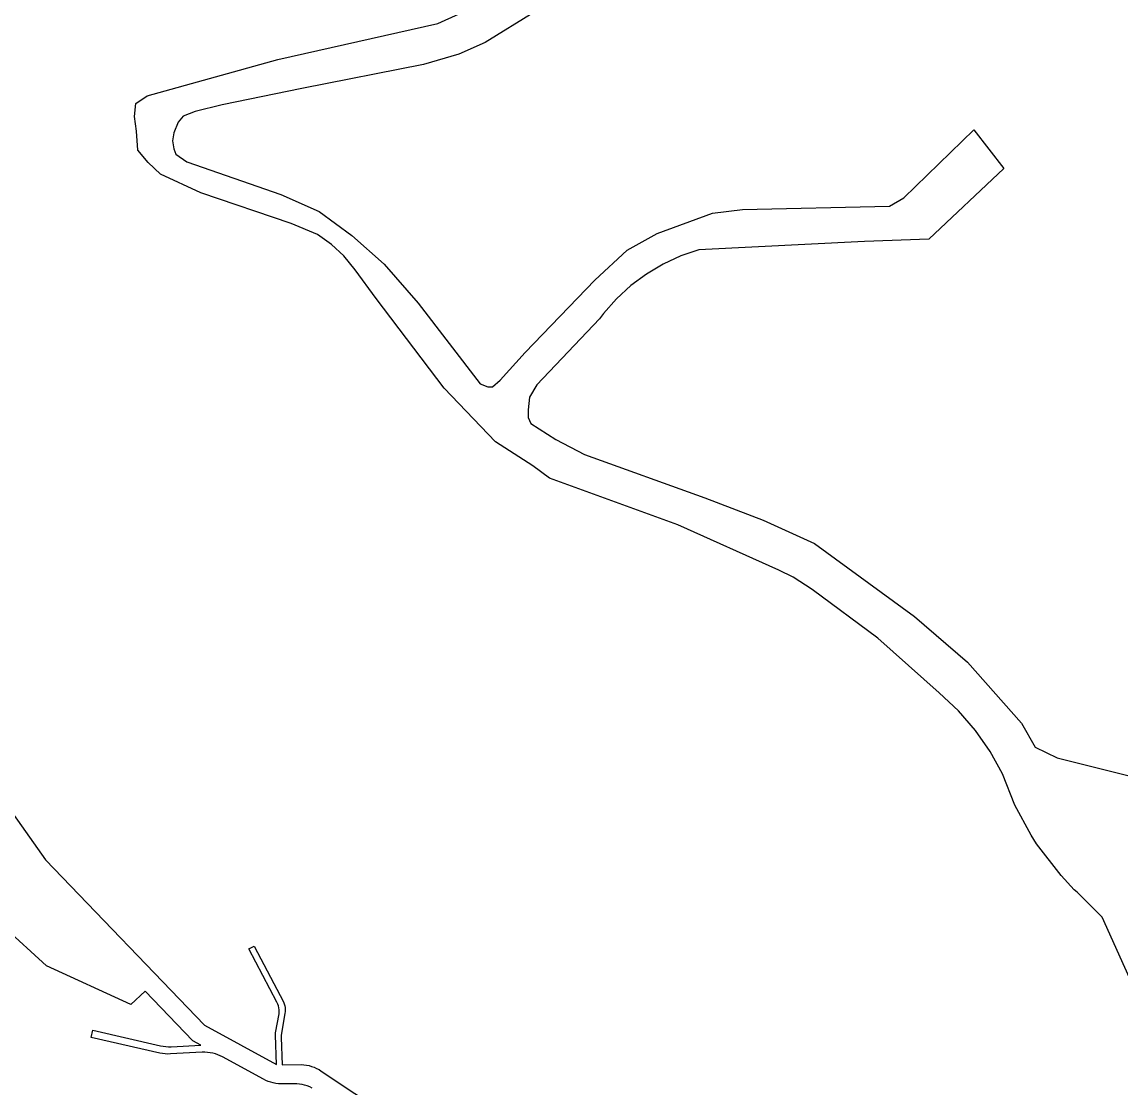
# Model space of a CAD drawing. Header units: millimetres. Extents: x 617751 to 636088, y 68402 to 77988.
# Drawn here: x 623205.3 to 623491.7, y 69872.8 to 70150.4 of the extents above; entities that cross this region are included whole.
import ezdxf

# ---------------------------------------------------------------- set-up
doc = ezdxf.new("R2010")
doc.units = ezdxf.units.MM
doc.header["$LTSCALE"] = 3
doc.header["$MEASUREMENT"] = 0
doc.layers.add('ALINHAMENTO PREDIAL', color=120, linetype='Continuous')

msp = doc.modelspace()

# ---------------------------------------------------------------- linework, layer by layer
at = {"layer": 'ALINHAMENTO PREDIAL'}
for points in [[(623504.25, 69877.94), (623486.55, 69917.31), (623479.99, 69923.75), (623479.27, 69924.38), (623475.86, 69928.1), (623469.4, 69936.35), (623468, 69938.6), (623463.82, 69946.45), (623460.54, 69954.57), (623457.33, 69960.42), (623453.51, 69965.91), (623449.14, 69970.97), (623444.13, 69975.67), (623428.1, 69989.89), (623411.02, 70002.59), (623406.08, 70005.78), (623402.37, 70007.66), (623376.05, 70019.43), (623342.65, 70031.6), (623338.26, 70034.81), (623328.57, 70041.08), (623315.23, 70054.98), (623297.51, 70078.33), (623292.03, 70085.86), (623289.11, 70089.5), (623285.9, 70092.44), (623282.27, 70094.99), (623275.34, 70097.87), (623251.85, 70105.86), (623241.32, 70110.77), (623238.17, 70113.79), (623235.49, 70117), (623235.08, 70121.9), (623234.63, 70125.79), (623234.92, 70129.15), (623237.85, 70131.17), (623271.93, 70140.59), (623313.59, 70150), (623332.15, 70158.47)], [(623504.25, 69877.94), (623486.55, 69917.31), (623479.99, 69923.75), (623479.27, 69924.38), (623475.86, 69928.1), (623469.4, 69936.35), (623468, 69938.6), (623463.82, 69946.45), (623460.54, 69954.57), (623457.33, 69960.42), (623453.51, 69965.91), (623449.14, 69970.97), (623444.13, 69975.67), (623428.1, 69989.89), (623411.02, 70002.59), (623406.08, 70005.78), (623402.37, 70007.66), (623376.05, 70019.43), (623342.65, 70031.6), (623338.26, 70034.81), (623328.57, 70041.08), (623315.23, 70054.98), (623297.51, 70078.33), (623292.03, 70085.86), (623289.11, 70089.5), (623285.9, 70092.44), (623282.27, 70094.99), (623275.34, 70097.87), (623251.85, 70105.86), (623241.32, 70110.77), (623238.17, 70113.79), (623235.49, 70117), (623235.08, 70121.9), (623234.63, 70125.79), (623234.92, 70129.15), (623237.85, 70131.17), (623271.93, 70140.59), (623313.59, 70150), (623332.15, 70158.47)], [(623504.25, 69877.94), (623486.55, 69917.31), (623479.99, 69923.75), (623479.27, 69924.38), (623475.86, 69928.1), (623469.4, 69936.35), (623468, 69938.6), (623463.82, 69946.45), (623460.54, 69954.57), (623457.33, 69960.42), (623453.51, 69965.91), (623449.14, 69970.97), (623444.13, 69975.67), (623428.1, 69989.89), (623411.02, 70002.59), (623406.08, 70005.78), (623402.37, 70007.66), (623376.05, 70019.43), (623342.65, 70031.6), (623338.26, 70034.81), (623328.57, 70041.08), (623315.23, 70054.98), (623297.51, 70078.33), (623292.03, 70085.86), (623289.11, 70089.5), (623285.9, 70092.44), (623282.27, 70094.99), (623275.34, 70097.87), (623251.85, 70105.86), (623241.32, 70110.77), (623238.17, 70113.79), (623235.49, 70117), (623235.08, 70121.9), (623234.63, 70125.79), (623234.92, 70129.15), (623237.85, 70131.17), (623271.93, 70140.59), (623313.59, 70150), (623332.15, 70158.47)], [(623504.25, 69877.94), (623486.55, 69917.31), (623479.99, 69923.75), (623479.27, 69924.38), (623475.86, 69928.1), (623469.4, 69936.35), (623468, 69938.6), (623463.82, 69946.45), (623460.54, 69954.57), (623457.33, 69960.42), (623453.51, 69965.91), (623449.14, 69970.97), (623444.13, 69975.67), (623428.1, 69989.89), (623411.02, 70002.59), (623406.08, 70005.78), (623402.37, 70007.66), (623376.05, 70019.43), (623342.65, 70031.6), (623338.26, 70034.81), (623328.57, 70041.08), (623315.23, 70054.98), (623297.51, 70078.33), (623292.03, 70085.86), (623289.11, 70089.5), (623285.9, 70092.44), (623282.27, 70094.99), (623275.34, 70097.87), (623251.85, 70105.86), (623241.32, 70110.77), (623238.17, 70113.79), (623235.49, 70117), (623235.08, 70121.9), (623234.63, 70125.79), (623234.92, 70129.15), (623237.85, 70131.17), (623271.93, 70140.59), (623313.59, 70150), (623332.15, 70158.47)], [(623504.25, 69877.94), (623486.55, 69917.31), (623479.99, 69923.75), (623479.27, 69924.38), (623475.86, 69928.1), (623469.4, 69936.35), (623468, 69938.6), (623463.82, 69946.45), (623460.54, 69954.57), (623457.33, 69960.42), (623453.51, 69965.91), (623449.14, 69970.97), (623444.13, 69975.67), (623428.1, 69989.89), (623411.02, 70002.59), (623406.08, 70005.78), (623402.37, 70007.66), (623376.05, 70019.43), (623342.65, 70031.6), (623338.26, 70034.81), (623328.57, 70041.08), (623315.23, 70054.98), (623297.51, 70078.33), (623292.03, 70085.86), (623289.11, 70089.5), (623285.9, 70092.44), (623282.27, 70094.99), (623275.34, 70097.87), (623251.85, 70105.86), (623241.32, 70110.77), (623238.17, 70113.79), (623235.49, 70117), (623235.08, 70121.9), (623234.63, 70125.79), (623234.92, 70129.15), (623237.85, 70131.17), (623271.93, 70140.59), (623313.59, 70150), (623332.15, 70158.47)], [(623504.25, 69877.94), (623486.55, 69917.31), (623479.99, 69923.75), (623479.27, 69924.38), (623475.86, 69928.1), (623469.4, 69936.35), (623468, 69938.6), (623463.82, 69946.45), (623460.54, 69954.57), (623457.33, 69960.42), (623453.51, 69965.91), (623449.14, 69970.97), (623444.13, 69975.67), (623428.1, 69989.89), (623411.02, 70002.59), (623406.08, 70005.78), (623402.37, 70007.66), (623376.05, 70019.43), (623342.65, 70031.6), (623338.26, 70034.81), (623328.57, 70041.08), (623315.23, 70054.98), (623297.51, 70078.33), (623292.03, 70085.86), (623289.11, 70089.5), (623285.9, 70092.44), (623282.27, 70094.99), (623275.34, 70097.87), (623251.85, 70105.86), (623241.32, 70110.77), (623238.17, 70113.79), (623235.49, 70117), (623235.08, 70121.9), (623234.63, 70125.79), (623234.92, 70129.15), (623237.85, 70131.17), (623271.93, 70140.59), (623313.59, 70150), (623332.15, 70158.47)], [(623504.25, 69877.94), (623486.55, 69917.31), (623479.99, 69923.75), (623479.27, 69924.38), (623475.86, 69928.1), (623469.4, 69936.35), (623468, 69938.6), (623463.82, 69946.45), (623460.54, 69954.57), (623457.33, 69960.42), (623453.51, 69965.91), (623449.14, 69970.97), (623444.13, 69975.67), (623428.1, 69989.89), (623411.02, 70002.59), (623406.08, 70005.78), (623402.37, 70007.66), (623376.05, 70019.43), (623342.65, 70031.6), (623338.26, 70034.81), (623328.57, 70041.08), (623315.23, 70054.98), (623297.51, 70078.33), (623292.03, 70085.86), (623289.11, 70089.5), (623285.9, 70092.44), (623282.27, 70094.99), (623275.34, 70097.87), (623251.85, 70105.86), (623241.32, 70110.77), (623238.17, 70113.79), (623235.49, 70117), (623235.08, 70121.9), (623234.63, 70125.79), (623234.92, 70129.15), (623237.85, 70131.17), (623271.93, 70140.59), (623313.59, 70150), (623332.15, 70158.47)], [(623504.25, 69877.94), (623486.55, 69917.31), (623479.99, 69923.75), (623479.27, 69924.38), (623475.86, 69928.1), (623469.4, 69936.35), (623468, 69938.6), (623463.82, 69946.45), (623460.54, 69954.57), (623457.33, 69960.42), (623453.51, 69965.91), (623449.14, 69970.97), (623444.13, 69975.67), (623428.1, 69989.89), (623411.02, 70002.59), (623406.08, 70005.78), (623402.37, 70007.66), (623376.05, 70019.43), (623342.65, 70031.6), (623338.26, 70034.81), (623328.57, 70041.08), (623315.23, 70054.98), (623297.51, 70078.33), (623292.03, 70085.86), (623289.11, 70089.5), (623285.9, 70092.44), (623282.27, 70094.99), (623275.34, 70097.87), (623251.85, 70105.86), (623241.32, 70110.77), (623238.17, 70113.79), (623235.49, 70117), (623235.08, 70121.9), (623234.63, 70125.79), (623234.92, 70129.15), (623237.85, 70131.17), (623271.93, 70140.59), (623313.59, 70150), (623332.15, 70158.47)], [(623338.83, 70153.05), (623325.9, 70145.02), (623319.02, 70141.99), (623309.8, 70139.29), (623278.18, 70133.06), (623257.41, 70128.78), (623250.38, 70127.05), (623247.22, 70125.83), (623245.94, 70124.27), (623244.79, 70121.49), (623244.48, 70119.39), (623244.79, 70117.36), (623245.32, 70115.98), (623248.2, 70113.96), (623272.67, 70105.46), (623282.65, 70100.98), (623291.2, 70094.81), (623299.59, 70087.27), (623308.43, 70077.12), (623324.61, 70056.14), (623326.55, 70055.37), (623327.8, 70055.4), (623329.76, 70057.08), (623336.34, 70064.34), (623354.48, 70083.14), (623362.89, 70090.95), (623370.63, 70095.3), (623385.05, 70100.62), (623392.87, 70101.58), (623431.12, 70102.42), (623434.85, 70104.62), (623453.15, 70122.25), (623460.91, 70112.24), (623441.36, 70093.8), (623424.69, 70093.24), (623381.5, 70091.02), (623376.83, 70089.44), (623372.22, 70087.33), (623367.88, 70084.74), (623363.81, 70081.71), (623360.09, 70078.29), (623356.73, 70074.47), (623355.67, 70073.06), (623339.35, 70055.85), (623337.47, 70052.69), (623337.06, 70049.39), (623337.12, 70047.36), (623337.8, 70045.83), (623344.27, 70041.67), (623351.78, 70037.79), (623383.07, 70026.46), (623398.24, 70020.62), (623411.63, 70014.61), (623437.66, 69995.55), (623451.49, 69983.72), (623465.51, 69967.82), (623469.06, 69961.55), (623474.83, 69958.81), (623500.83, 69952.23)], [(623338.83, 70153.05), (623325.9, 70145.02), (623319.02, 70141.99), (623309.8, 70139.29), (623278.18, 70133.06), (623257.41, 70128.78), (623250.38, 70127.05), (623247.22, 70125.83), (623245.94, 70124.27), (623244.79, 70121.49), (623244.48, 70119.39), (623244.79, 70117.36), (623245.32, 70115.98), (623248.2, 70113.96), (623272.67, 70105.46), (623282.65, 70100.98), (623291.2, 70094.81), (623299.59, 70087.27), (623308.43, 70077.12), (623324.61, 70056.14), (623326.55, 70055.37), (623327.8, 70055.4), (623329.76, 70057.08), (623336.34, 70064.34), (623354.48, 70083.14), (623362.89, 70090.95), (623370.63, 70095.3), (623385.05, 70100.62), (623392.87, 70101.58), (623431.12, 70102.42), (623434.85, 70104.62), (623453.15, 70122.25), (623460.91, 70112.24), (623441.36, 70093.8), (623424.69, 70093.24), (623381.5, 70091.02), (623376.83, 70089.44), (623372.22, 70087.33), (623367.88, 70084.74), (623363.81, 70081.71), (623360.09, 70078.29), (623356.73, 70074.47), (623355.67, 70073.06), (623339.35, 70055.85), (623337.47, 70052.69), (623337.06, 70049.39), (623337.12, 70047.36), (623337.8, 70045.83), (623344.27, 70041.67), (623351.78, 70037.79), (623383.07, 70026.46), (623398.24, 70020.62), (623411.63, 70014.61), (623437.66, 69995.55), (623451.49, 69983.72), (623465.51, 69967.82), (623469.06, 69961.55), (623474.83, 69958.81), (623500.83, 69952.23)], [(623338.83, 70153.05), (623325.9, 70145.02), (623319.02, 70141.99), (623309.8, 70139.29), (623278.18, 70133.06), (623257.41, 70128.78), (623250.38, 70127.05), (623247.22, 70125.83), (623245.94, 70124.27), (623244.79, 70121.49), (623244.48, 70119.39), (623244.79, 70117.36), (623245.32, 70115.98), (623248.2, 70113.96), (623272.67, 70105.46), (623282.65, 70100.98), (623291.2, 70094.81), (623299.59, 70087.27), (623308.43, 70077.12), (623324.61, 70056.14), (623326.55, 70055.37), (623327.8, 70055.4), (623329.76, 70057.08), (623336.34, 70064.34), (623354.48, 70083.14), (623362.89, 70090.95), (623370.63, 70095.3), (623385.05, 70100.62), (623392.87, 70101.58), (623431.12, 70102.42), (623434.85, 70104.62), (623453.15, 70122.25), (623460.91, 70112.24), (623441.36, 70093.8), (623424.69, 70093.24), (623381.5, 70091.02), (623376.83, 70089.44), (623372.22, 70087.33), (623367.88, 70084.74), (623363.81, 70081.71), (623360.09, 70078.29), (623356.73, 70074.47), (623355.67, 70073.06), (623339.35, 70055.85), (623337.47, 70052.69), (623337.06, 70049.39), (623337.12, 70047.36), (623337.8, 70045.83), (623344.27, 70041.67), (623351.78, 70037.79), (623383.07, 70026.46), (623398.24, 70020.62), (623411.63, 70014.61), (623437.66, 69995.55), (623451.49, 69983.72), (623465.51, 69967.82), (623469.06, 69961.55), (623474.83, 69958.81), (623500.83, 69952.23)], [(623338.83, 70153.05), (623325.9, 70145.02), (623319.02, 70141.99), (623309.8, 70139.29), (623278.18, 70133.06), (623257.41, 70128.78), (623250.38, 70127.05), (623247.22, 70125.83), (623245.94, 70124.27), (623244.79, 70121.49), (623244.48, 70119.39), (623244.79, 70117.36), (623245.32, 70115.98), (623248.2, 70113.96), (623272.67, 70105.46), (623282.65, 70100.98), (623291.2, 70094.81), (623299.59, 70087.27), (623308.43, 70077.12), (623324.61, 70056.14), (623326.55, 70055.37), (623327.8, 70055.4), (623329.76, 70057.08), (623336.34, 70064.34), (623354.48, 70083.14), (623362.89, 70090.95), (623370.63, 70095.3), (623385.05, 70100.62), (623392.87, 70101.58), (623431.12, 70102.42), (623434.85, 70104.62), (623453.15, 70122.25), (623460.91, 70112.24), (623441.36, 70093.8), (623424.69, 70093.24), (623381.5, 70091.02), (623376.83, 70089.44), (623372.22, 70087.33), (623367.88, 70084.74), (623363.81, 70081.71), (623360.09, 70078.29), (623356.73, 70074.47), (623355.67, 70073.06), (623339.35, 70055.85), (623337.47, 70052.69), (623337.06, 70049.39), (623337.12, 70047.36), (623337.8, 70045.83), (623344.27, 70041.67), (623351.78, 70037.79), (623383.07, 70026.46), (623398.24, 70020.62), (623411.63, 70014.61), (623437.66, 69995.55), (623451.49, 69983.72), (623465.51, 69967.82), (623469.06, 69961.55), (623474.83, 69958.81), (623500.83, 69952.23)], [(623338.83, 70153.05), (623325.9, 70145.02), (623319.02, 70141.99), (623309.8, 70139.29), (623278.18, 70133.06), (623257.41, 70128.78), (623250.38, 70127.05), (623247.22, 70125.83), (623245.94, 70124.27), (623244.79, 70121.49), (623244.48, 70119.39), (623244.79, 70117.36), (623245.32, 70115.98), (623248.2, 70113.96), (623272.67, 70105.46), (623282.65, 70100.98), (623291.2, 70094.81), (623299.59, 70087.27), (623308.43, 70077.12), (623324.61, 70056.14), (623326.55, 70055.37), (623327.8, 70055.4), (623329.76, 70057.08), (623336.34, 70064.34), (623354.48, 70083.14), (623362.89, 70090.95), (623370.63, 70095.3), (623385.05, 70100.62), (623392.87, 70101.58), (623431.12, 70102.42), (623434.85, 70104.62), (623453.15, 70122.25), (623460.91, 70112.24), (623441.36, 70093.8), (623424.69, 70093.24), (623381.5, 70091.02), (623376.83, 70089.44), (623372.22, 70087.33), (623367.88, 70084.74), (623363.81, 70081.71), (623360.09, 70078.29), (623356.73, 70074.47), (623355.67, 70073.06), (623339.35, 70055.85), (623337.47, 70052.69), (623337.06, 70049.39), (623337.12, 70047.36), (623337.8, 70045.83), (623344.27, 70041.67), (623351.78, 70037.79), (623383.07, 70026.46), (623398.24, 70020.62), (623411.63, 70014.61), (623437.66, 69995.55), (623451.49, 69983.72), (623465.51, 69967.82), (623469.06, 69961.55), (623474.83, 69958.81), (623500.83, 69952.23)], [(623338.83, 70153.05), (623325.9, 70145.02), (623319.02, 70141.99), (623309.8, 70139.29), (623278.18, 70133.06), (623257.41, 70128.78), (623250.38, 70127.05), (623247.22, 70125.83), (623245.94, 70124.27), (623244.79, 70121.49), (623244.48, 70119.39), (623244.79, 70117.36), (623245.32, 70115.98), (623248.2, 70113.96), (623272.67, 70105.46), (623282.65, 70100.98), (623291.2, 70094.81), (623299.59, 70087.27), (623308.43, 70077.12), (623324.61, 70056.14), (623326.55, 70055.37), (623327.8, 70055.4), (623329.76, 70057.08), (623336.34, 70064.34), (623354.48, 70083.14), (623362.89, 70090.95), (623370.63, 70095.3), (623385.05, 70100.62), (623392.87, 70101.58), (623431.12, 70102.42), (623434.85, 70104.62), (623453.15, 70122.25), (623460.91, 70112.24), (623441.36, 70093.8), (623424.69, 70093.24), (623381.5, 70091.02), (623376.83, 70089.44), (623372.22, 70087.33), (623367.88, 70084.74), (623363.81, 70081.71), (623360.09, 70078.29), (623356.73, 70074.47), (623355.67, 70073.06), (623339.35, 70055.85), (623337.47, 70052.69), (623337.06, 70049.39), (623337.12, 70047.36), (623337.8, 70045.83), (623344.27, 70041.67), (623351.78, 70037.79), (623383.07, 70026.46), (623398.24, 70020.62), (623411.63, 70014.61), (623437.66, 69995.55), (623451.49, 69983.72), (623465.51, 69967.82), (623469.06, 69961.55), (623474.83, 69958.81), (623500.83, 69952.23)], [(623338.83, 70153.05), (623325.9, 70145.02), (623319.02, 70141.99), (623309.8, 70139.29), (623278.18, 70133.06), (623257.41, 70128.78), (623250.38, 70127.05), (623247.22, 70125.83), (623245.94, 70124.27), (623244.79, 70121.49), (623244.48, 70119.39), (623244.79, 70117.36), (623245.32, 70115.98), (623248.2, 70113.96), (623272.67, 70105.46), (623282.65, 70100.98), (623291.2, 70094.81), (623299.59, 70087.27), (623308.43, 70077.12), (623324.61, 70056.14), (623326.55, 70055.37), (623327.8, 70055.4), (623329.76, 70057.08), (623336.34, 70064.34), (623354.48, 70083.14), (623362.89, 70090.95), (623370.63, 70095.3), (623385.05, 70100.62), (623392.87, 70101.58), (623431.12, 70102.42), (623434.85, 70104.62), (623453.15, 70122.25), (623460.91, 70112.24), (623441.36, 70093.8), (623424.69, 70093.24), (623381.5, 70091.02), (623376.83, 70089.44), (623372.22, 70087.33), (623367.88, 70084.74), (623363.81, 70081.71), (623360.09, 70078.29), (623356.73, 70074.47), (623355.67, 70073.06), (623339.35, 70055.85), (623337.47, 70052.69), (623337.06, 70049.39), (623337.12, 70047.36), (623337.8, 70045.83), (623344.27, 70041.67), (623351.78, 70037.79), (623383.07, 70026.46), (623398.24, 70020.62), (623411.63, 70014.61), (623437.66, 69995.55), (623451.49, 69983.72), (623465.51, 69967.82), (623469.06, 69961.55), (623474.83, 69958.81), (623500.83, 69952.23)], [(623338.83, 70153.05), (623325.9, 70145.02), (623319.02, 70141.99), (623309.8, 70139.29), (623278.18, 70133.06), (623257.41, 70128.78), (623250.38, 70127.05), (623247.22, 70125.83), (623245.94, 70124.27), (623244.79, 70121.49), (623244.48, 70119.39), (623244.79, 70117.36), (623245.32, 70115.98), (623248.2, 70113.96), (623272.67, 70105.46), (623282.65, 70100.98), (623291.2, 70094.81), (623299.59, 70087.27), (623308.43, 70077.12), (623324.61, 70056.14), (623326.55, 70055.37), (623327.8, 70055.4), (623329.76, 70057.08), (623336.34, 70064.34), (623354.48, 70083.14), (623362.89, 70090.95), (623370.63, 70095.3), (623385.05, 70100.62), (623392.87, 70101.58), (623431.12, 70102.42), (623434.85, 70104.62), (623453.15, 70122.25), (623460.91, 70112.24), (623441.36, 70093.8), (623424.69, 70093.24), (623381.5, 70091.02), (623376.83, 70089.44), (623372.22, 70087.33), (623367.88, 70084.74), (623363.81, 70081.71), (623360.09, 70078.29), (623356.73, 70074.47), (623355.67, 70073.06), (623339.35, 70055.85), (623337.47, 70052.69), (623337.06, 70049.39), (623337.12, 70047.36), (623337.8, 70045.83), (623344.27, 70041.67), (623351.78, 70037.79), (623383.07, 70026.46), (623398.24, 70020.62), (623411.63, 70014.61), (623437.66, 69995.55), (623451.49, 69983.72), (623465.51, 69967.82), (623469.06, 69961.55), (623474.83, 69958.81), (623500.83, 69952.23)], [(623180.23, 69976.19), (623211.41, 69932.18), (623252.83, 69889.12), (623271.57, 69878.91), (623271.26, 69886.54), (623271.33, 69887.17), (623272.22, 69892.1), (623272.26, 69892.62), (623272.26, 69893.14), (623272.19, 69893.66), (623272.08, 69894.17), (623271.91, 69894.66), (623271.69, 69895.13), (623264.4, 69909.03), (623265.73, 69909.73), (623273.34, 69895.22), (623273.54, 69894.74), (623273.69, 69894.24), (623273.79, 69893.73), (623273.83, 69893.21), (623273.82, 69892.69), (623273.75, 69892.17), (623272.78, 69886.6), (623272.77, 69885.97), (623273.07, 69878.85), (623277.95, 69878.89), (623278.65, 69878.85), (623279.34, 69878.76), (623280.03, 69878.62), (623280.71, 69878.43), (623281.37, 69878.2), (623282.01, 69877.92), (623282.63, 69877.59), (623283.23, 69877.22), (623335.8, 69842.3)], [(623180.23, 69976.19), (623211.41, 69932.18), (623252.83, 69889.12), (623271.57, 69878.91), (623271.26, 69886.54), (623271.33, 69887.17), (623272.22, 69892.1), (623272.26, 69892.62), (623272.26, 69893.14), (623272.19, 69893.66), (623272.08, 69894.17), (623271.91, 69894.66), (623271.69, 69895.13), (623264.4, 69909.03), (623265.73, 69909.73), (623273.34, 69895.22), (623273.54, 69894.74), (623273.69, 69894.24), (623273.79, 69893.73), (623273.83, 69893.21), (623273.82, 69892.69), (623273.75, 69892.17), (623272.78, 69886.6), (623272.77, 69885.97), (623273.07, 69878.85), (623277.95, 69878.89), (623278.65, 69878.85), (623279.34, 69878.76), (623280.03, 69878.62), (623280.71, 69878.43), (623281.37, 69878.2), (623282.01, 69877.92), (623282.63, 69877.59), (623283.23, 69877.22), (623335.8, 69842.3)], [(623180.23, 69976.19), (623211.41, 69932.18), (623252.83, 69889.12), (623271.57, 69878.91), (623271.26, 69886.54), (623271.33, 69887.17), (623272.22, 69892.1), (623272.26, 69892.62), (623272.26, 69893.14), (623272.19, 69893.66), (623272.08, 69894.17), (623271.91, 69894.66), (623271.69, 69895.13), (623264.4, 69909.03), (623265.73, 69909.73), (623273.34, 69895.22), (623273.54, 69894.74), (623273.69, 69894.24), (623273.79, 69893.73), (623273.83, 69893.21), (623273.82, 69892.69), (623273.75, 69892.17), (623272.78, 69886.6), (623272.77, 69885.97), (623273.07, 69878.85), (623277.95, 69878.89), (623278.65, 69878.85), (623279.34, 69878.76), (623280.03, 69878.62), (623280.71, 69878.43), (623281.37, 69878.2), (623282.01, 69877.92), (623282.63, 69877.59), (623283.23, 69877.22), (623335.8, 69842.3)], [(623180.23, 69976.19), (623211.41, 69932.18), (623252.83, 69889.12), (623271.57, 69878.91), (623271.26, 69886.54), (623271.33, 69887.17), (623272.22, 69892.1), (623272.26, 69892.62), (623272.26, 69893.14), (623272.19, 69893.66), (623272.08, 69894.17), (623271.91, 69894.66), (623271.69, 69895.13), (623264.4, 69909.03), (623265.73, 69909.73), (623273.34, 69895.22), (623273.54, 69894.74), (623273.69, 69894.24), (623273.79, 69893.73), (623273.83, 69893.21), (623273.82, 69892.69), (623273.75, 69892.17), (623272.78, 69886.6), (623272.77, 69885.97), (623273.07, 69878.85), (623277.95, 69878.89), (623278.65, 69878.85), (623279.34, 69878.76), (623280.03, 69878.62), (623280.71, 69878.43), (623281.37, 69878.2), (623282.01, 69877.92), (623282.63, 69877.59), (623283.23, 69877.22), (623335.8, 69842.3)], [(623180.23, 69976.19), (623211.41, 69932.18), (623252.83, 69889.12), (623271.57, 69878.91), (623271.26, 69886.54), (623271.33, 69887.17), (623272.22, 69892.1), (623272.26, 69892.62), (623272.26, 69893.14), (623272.19, 69893.66), (623272.08, 69894.17), (623271.91, 69894.66), (623271.69, 69895.13), (623264.4, 69909.03), (623265.73, 69909.73), (623273.34, 69895.22), (623273.54, 69894.74), (623273.69, 69894.24), (623273.79, 69893.73), (623273.83, 69893.21), (623273.82, 69892.69), (623273.75, 69892.17), (623272.78, 69886.6), (623272.77, 69885.97), (623273.07, 69878.85), (623277.95, 69878.89), (623278.65, 69878.85), (623279.34, 69878.76), (623280.03, 69878.62), (623280.71, 69878.43), (623281.37, 69878.2), (623282.01, 69877.92), (623282.63, 69877.59), (623283.23, 69877.22), (623335.8, 69842.3)], [(623180.23, 69976.19), (623211.41, 69932.18), (623252.83, 69889.12), (623271.57, 69878.91), (623271.26, 69886.54), (623271.33, 69887.17), (623272.22, 69892.1), (623272.26, 69892.62), (623272.26, 69893.14), (623272.19, 69893.66), (623272.08, 69894.17), (623271.91, 69894.66), (623271.69, 69895.13), (623264.4, 69909.03), (623265.73, 69909.73), (623273.34, 69895.22), (623273.54, 69894.74), (623273.69, 69894.24), (623273.79, 69893.73), (623273.83, 69893.21), (623273.82, 69892.69), (623273.75, 69892.17), (623272.78, 69886.6), (623272.77, 69885.97), (623273.07, 69878.85), (623277.95, 69878.89), (623278.65, 69878.85), (623279.34, 69878.76), (623280.03, 69878.62), (623280.71, 69878.43), (623281.37, 69878.2), (623282.01, 69877.92), (623282.63, 69877.59), (623283.23, 69877.22), (623335.8, 69842.3)], [(623180.23, 69976.19), (623211.41, 69932.18), (623252.83, 69889.12), (623271.57, 69878.91), (623271.26, 69886.54), (623271.33, 69887.17), (623272.22, 69892.1), (623272.26, 69892.62), (623272.26, 69893.14), (623272.19, 69893.66), (623272.08, 69894.17), (623271.91, 69894.66), (623271.69, 69895.13), (623264.4, 69909.03), (623265.73, 69909.73), (623273.34, 69895.22), (623273.54, 69894.74), (623273.69, 69894.24), (623273.79, 69893.73), (623273.83, 69893.21), (623273.82, 69892.69), (623273.75, 69892.17), (623272.78, 69886.6), (623272.77, 69885.97), (623273.07, 69878.85), (623277.95, 69878.89), (623278.65, 69878.85), (623279.34, 69878.76), (623280.03, 69878.62), (623280.71, 69878.43), (623281.37, 69878.2), (623282.01, 69877.92), (623282.63, 69877.59), (623283.23, 69877.22), (623335.8, 69842.3)], [(623180.23, 69976.19), (623211.41, 69932.18), (623252.83, 69889.12), (623271.57, 69878.91), (623271.26, 69886.54), (623271.33, 69887.17), (623272.22, 69892.1), (623272.26, 69892.62), (623272.26, 69893.14), (623272.19, 69893.66), (623272.08, 69894.17), (623271.91, 69894.66), (623271.69, 69895.13), (623264.4, 69909.03), (623265.73, 69909.73), (623273.34, 69895.22), (623273.54, 69894.74), (623273.69, 69894.24), (623273.79, 69893.73), (623273.83, 69893.21), (623273.82, 69892.69), (623273.75, 69892.17), (623272.78, 69886.6), (623272.77, 69885.97), (623273.07, 69878.85), (623277.95, 69878.89), (623278.65, 69878.85), (623279.34, 69878.76), (623280.03, 69878.62), (623280.71, 69878.43), (623281.37, 69878.2), (623282.01, 69877.92), (623282.63, 69877.59), (623283.23, 69877.22), (623335.8, 69842.3)], [(623280.85, 69872.77), (623280.21, 69873.07), (623279.56, 69873.33), (623278.89, 69873.54), (623278.21, 69873.71), (623277.52, 69873.82), (623276.82, 69873.89), (623276.12, 69873.91), (623272.72, 69873.88), (623272.05, 69873.92), (623271.37, 69874), (623270.71, 69874.13), (623270.06, 69874.31), (623269.41, 69874.53), (623268.79, 69874.79), (623268.18, 69875.09), (623257.54, 69880.89), (623256.93, 69881.2), (623256.29, 69881.46), (623255.64, 69881.68), (623254.97, 69881.86), (623254.3, 69881.99), (623253.61, 69882.07), (623252.93, 69882.1), (623252.24, 69882.09), (623243.94, 69881.66), (623243.25, 69881.65), (623242.56, 69881.68), (623241.87, 69881.76), (623241.19, 69881.89), (623223.33, 69885.97), (623223.75, 69887.82), (623241.36, 69883.8), (623242.03, 69883.67), (623242.72, 69883.59), (623243.41, 69883.55), (623244.1, 69883.56), (623251.88, 69883.97), (623249.78, 69885.12), (623237.34, 69898.05), (623233.63, 69894.57), (623211.71, 69904.61), (623200.46, 69914.87)], [(623280.85, 69872.77), (623280.21, 69873.07), (623279.56, 69873.33), (623278.89, 69873.54), (623278.21, 69873.71), (623277.52, 69873.82), (623276.82, 69873.89), (623276.12, 69873.91), (623272.72, 69873.88), (623272.05, 69873.92), (623271.37, 69874), (623270.71, 69874.13), (623270.06, 69874.31), (623269.41, 69874.53), (623268.79, 69874.79), (623268.18, 69875.09), (623257.54, 69880.89), (623256.93, 69881.2), (623256.29, 69881.46), (623255.64, 69881.68), (623254.97, 69881.86), (623254.3, 69881.99), (623253.61, 69882.07), (623252.93, 69882.1), (623252.24, 69882.09), (623243.94, 69881.66), (623243.25, 69881.65), (623242.56, 69881.68), (623241.87, 69881.76), (623241.19, 69881.89), (623223.33, 69885.97), (623223.75, 69887.82), (623241.36, 69883.8), (623242.03, 69883.67), (623242.72, 69883.59), (623243.41, 69883.55), (623244.1, 69883.56), (623251.88, 69883.97), (623249.78, 69885.12), (623237.34, 69898.05), (623233.63, 69894.57), (623211.71, 69904.61), (623200.46, 69914.87)], [(623280.85, 69872.77), (623280.21, 69873.07), (623279.56, 69873.33), (623278.89, 69873.54), (623278.21, 69873.71), (623277.52, 69873.82), (623276.82, 69873.89), (623276.12, 69873.91), (623272.72, 69873.88), (623272.05, 69873.92), (623271.37, 69874), (623270.71, 69874.13), (623270.06, 69874.31), (623269.41, 69874.53), (623268.79, 69874.79), (623268.18, 69875.09), (623257.54, 69880.89), (623256.93, 69881.2), (623256.29, 69881.46), (623255.64, 69881.68), (623254.97, 69881.86), (623254.3, 69881.99), (623253.61, 69882.07), (623252.93, 69882.1), (623252.24, 69882.09), (623243.94, 69881.66), (623243.25, 69881.65), (623242.56, 69881.68), (623241.87, 69881.76), (623241.19, 69881.89), (623223.33, 69885.97), (623223.75, 69887.82), (623241.36, 69883.8), (623242.03, 69883.67), (623242.72, 69883.59), (623243.41, 69883.55), (623244.1, 69883.56), (623251.88, 69883.97), (623249.78, 69885.12), (623237.34, 69898.05), (623233.63, 69894.57), (623211.71, 69904.61), (623200.46, 69914.87)], [(623280.85, 69872.77), (623280.21, 69873.07), (623279.56, 69873.33), (623278.89, 69873.54), (623278.21, 69873.71), (623277.52, 69873.82), (623276.82, 69873.89), (623276.12, 69873.91), (623272.72, 69873.88), (623272.05, 69873.92), (623271.37, 69874), (623270.71, 69874.13), (623270.06, 69874.31), (623269.41, 69874.53), (623268.79, 69874.79), (623268.18, 69875.09), (623257.54, 69880.89), (623256.93, 69881.2), (623256.29, 69881.46), (623255.64, 69881.68), (623254.97, 69881.86), (623254.3, 69881.99), (623253.61, 69882.07), (623252.93, 69882.1), (623252.24, 69882.09), (623243.94, 69881.66), (623243.25, 69881.65), (623242.56, 69881.68), (623241.87, 69881.76), (623241.19, 69881.89), (623223.33, 69885.97), (623223.75, 69887.82), (623241.36, 69883.8), (623242.03, 69883.67), (623242.72, 69883.59), (623243.41, 69883.55), (623244.1, 69883.56), (623251.88, 69883.97), (623249.78, 69885.12), (623237.34, 69898.05), (623233.63, 69894.57), (623211.71, 69904.61), (623200.46, 69914.87)], [(623280.85, 69872.77), (623280.21, 69873.07), (623279.56, 69873.33), (623278.89, 69873.54), (623278.21, 69873.71), (623277.52, 69873.82), (623276.82, 69873.89), (623276.12, 69873.91), (623272.72, 69873.88), (623272.05, 69873.92), (623271.37, 69874), (623270.71, 69874.13), (623270.06, 69874.31), (623269.41, 69874.53), (623268.79, 69874.79), (623268.18, 69875.09), (623257.54, 69880.89), (623256.93, 69881.2), (623256.29, 69881.46), (623255.64, 69881.68), (623254.97, 69881.86), (623254.3, 69881.99), (623253.61, 69882.07), (623252.93, 69882.1), (623252.24, 69882.09), (623243.94, 69881.66), (623243.25, 69881.65), (623242.56, 69881.68), (623241.87, 69881.76), (623241.19, 69881.89), (623223.33, 69885.97), (623223.75, 69887.82), (623241.36, 69883.8), (623242.03, 69883.67), (623242.72, 69883.59), (623243.41, 69883.55), (623244.1, 69883.56), (623251.88, 69883.97), (623249.78, 69885.12), (623237.34, 69898.05), (623233.63, 69894.57), (623211.71, 69904.61), (623200.46, 69914.87)], [(623280.85, 69872.77), (623280.21, 69873.07), (623279.56, 69873.33), (623278.89, 69873.54), (623278.21, 69873.71), (623277.52, 69873.82), (623276.82, 69873.89), (623276.12, 69873.91), (623272.72, 69873.88), (623272.05, 69873.92), (623271.37, 69874), (623270.71, 69874.13), (623270.06, 69874.31), (623269.41, 69874.53), (623268.79, 69874.79), (623268.18, 69875.09), (623257.54, 69880.89), (623256.93, 69881.2), (623256.29, 69881.46), (623255.64, 69881.68), (623254.97, 69881.86), (623254.3, 69881.99), (623253.61, 69882.07), (623252.93, 69882.1), (623252.24, 69882.09), (623243.94, 69881.66), (623243.25, 69881.65), (623242.56, 69881.68), (623241.87, 69881.76), (623241.19, 69881.89), (623223.33, 69885.97), (623223.75, 69887.82), (623241.36, 69883.8), (623242.03, 69883.67), (623242.72, 69883.59), (623243.41, 69883.55), (623244.1, 69883.56), (623251.88, 69883.97), (623249.78, 69885.12), (623237.34, 69898.05), (623233.63, 69894.57), (623211.71, 69904.61), (623200.46, 69914.87)], [(623280.85, 69872.77), (623280.21, 69873.07), (623279.56, 69873.33), (623278.89, 69873.54), (623278.21, 69873.71), (623277.52, 69873.82), (623276.82, 69873.89), (623276.12, 69873.91), (623272.72, 69873.88), (623272.05, 69873.92), (623271.37, 69874), (623270.71, 69874.13), (623270.06, 69874.31), (623269.41, 69874.53), (623268.79, 69874.79), (623268.18, 69875.09), (623257.54, 69880.89), (623256.93, 69881.2), (623256.29, 69881.46), (623255.64, 69881.68), (623254.97, 69881.86), (623254.3, 69881.99), (623253.61, 69882.07), (623252.93, 69882.1), (623252.24, 69882.09), (623243.94, 69881.66), (623243.25, 69881.65), (623242.56, 69881.68), (623241.87, 69881.76), (623241.19, 69881.89), (623223.33, 69885.97), (623223.75, 69887.82), (623241.36, 69883.8), (623242.03, 69883.67), (623242.72, 69883.59), (623243.41, 69883.55), (623244.1, 69883.56), (623251.88, 69883.97), (623249.78, 69885.12), (623237.34, 69898.05), (623233.63, 69894.57), (623211.71, 69904.61), (623200.46, 69914.87)], [(623280.85, 69872.77), (623280.21, 69873.07), (623279.56, 69873.33), (623278.89, 69873.54), (623278.21, 69873.71), (623277.52, 69873.82), (623276.82, 69873.89), (623276.12, 69873.91), (623272.72, 69873.88), (623272.05, 69873.92), (623271.37, 69874), (623270.71, 69874.13), (623270.06, 69874.31), (623269.41, 69874.53), (623268.79, 69874.79), (623268.18, 69875.09), (623257.54, 69880.89), (623256.93, 69881.2), (623256.29, 69881.46), (623255.64, 69881.68), (623254.97, 69881.86), (623254.3, 69881.99), (623253.61, 69882.07), (623252.93, 69882.1), (623252.24, 69882.09), (623243.94, 69881.66), (623243.25, 69881.65), (623242.56, 69881.68), (623241.87, 69881.76), (623241.19, 69881.89), (623223.33, 69885.97), (623223.75, 69887.82), (623241.36, 69883.8), (623242.03, 69883.67), (623242.72, 69883.59), (623243.41, 69883.55), (623244.1, 69883.56), (623251.88, 69883.97), (623249.78, 69885.12), (623237.34, 69898.05), (623233.63, 69894.57), (623211.71, 69904.61), (623200.46, 69914.87)]]:
    msp.add_lwpolyline(points, dxfattribs=at)

doc.saveas('drawing.dxf')
